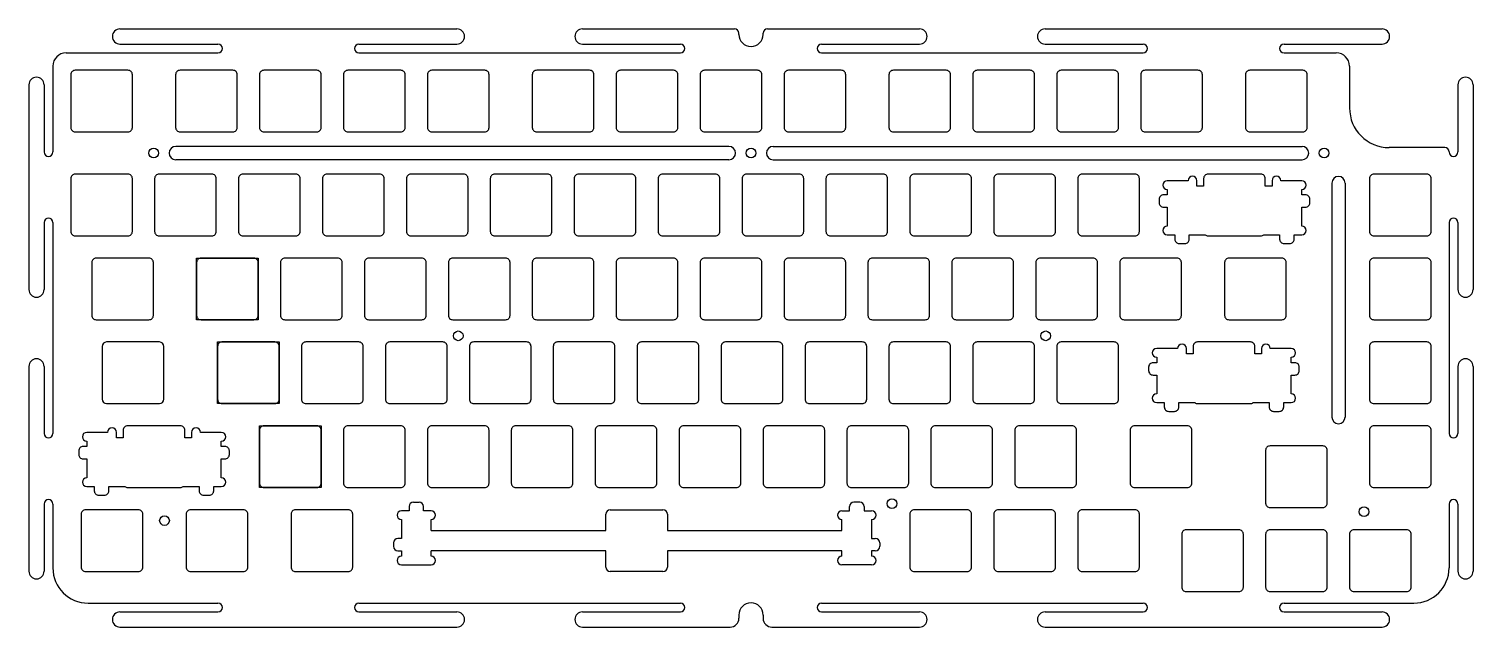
# Model space of a CAD drawing. Header units: millimetres. Extents: x 83 to 411, y 101 to 237.
import ezdxf

# ---------------------------------------------------------------- set-up
doc = ezdxf.new("R2010")
doc.units = ezdxf.units.MM

msp = doc.modelspace()

# ---------------------------------------------------------------- linework, layer by layer
for p, q in [((103.84, 236.58), (180.34, 236.58)), ((208.84, 236.58), (243.34, 236.58)), ((250.84, 236.58), (285.34, 236.58)), ((313.84, 236.58), (390.34, 236.58)), ((103.84, 233.13), (126.09, 233.13)), ((158.09, 233.13), (180.34, 233.13)), ((208.84, 233.13), (231.09, 233.13)), ((244.34, 235.33), (244.34, 235.58)), ((249.84, 235.33), (249.84, 235.58)), ((263.09, 233.13), (285.34, 233.13)), ((313.84, 233.13), (336.09, 233.13)), ((368.09, 233.13), (390.34, 233.13)), ((91.61, 231.13), (126.09, 231.13)), ((158.09, 231.13), (231.09, 231.13)), ((263.09, 231.13), (336.09, 231.13)), ((368.09, 231.13), (379.96, 231.13)), ((88.61, 228.13), (88.61, 208.63)), ((382.96, 228.13), (382.96, 218.63)), ((83.16, 223.88), (83.16, 177.38)), ((86.61, 223.88), (86.61, 208.63)), ((407.56, 223.88), (407.56, 208.63)), ((411.01, 223.88), (411.01, 177.38)), ((242.09, 209.88), (116.49, 209.88)), ((252.09, 209.88), (372.19, 209.88)), ((242.09, 206.88), (116.49, 206.88)), ((252.09, 206.88), (372.19, 206.88)), ((404.56, 209.63), (391.96, 209.63)), ((405.56, 208.63), (405.56, 208.63)), ((378.94, 201.58), (378.94, 148.43)), ((381.94, 201.58), (381.94, 148.43)), ((86.61, 192.63), (86.61, 177.38)), ((88.61, 192.63), (88.61, 144.68)), ((405.56, 192.63), (405.56, 144.68)), ((407.56, 192.63), (407.56, 177.38)), ((99.81, 164.48), (99.81, 152.48)), ((112.81, 165.48), (100.81, 165.48)), ((113.81, 152.48), (113.81, 164.48)), ((83.16, 159.93), (83.16, 113.43)), ((86.61, 159.93), (86.61, 144.68)), ((407.56, 159.93), (407.56, 144.68)), ((411.01, 159.93), (411.01, 113.43)), ((100.81, 151.48), (112.81, 151.48)), ((86.61, 128.68), (86.61, 113.43)), ((88.61, 128.68), (88.61, 114.18)), ((170.46, 129.13), (171.76, 129.13)), ((271.76, 129.13), (270.46, 129.13)), ((405.56, 128.68), (405.56, 114.18)), ((407.56, 128.68), (407.56, 113.43)), ((214.11, 122.68), (214.11, 126.38)), ((215.11, 127.38), (227.11, 127.38)), ((228.11, 126.38), (228.11, 122.68)), ((174.48, 122.68), (214.11, 122.68)), ((228.11, 122.68), (267.73, 122.68)), ((165.91, 119.88), (165.91, 119.08)), ((214.11, 118.08), (174.48, 118.08)), ((214.11, 114.38), (214.11, 118.08)), ((267.73, 118.08), (228.11, 118.08)), ((228.11, 118.08), (228.11, 114.38)), ((276.31, 119.88), (276.31, 119.08)), ((227.11, 113.38), (215.11, 113.38)), ((96.61, 106.18), (126.09, 106.18)), ((158.09, 106.18), (231.09, 106.18)), ((263.09, 106.18), (336.09, 106.18)), ((368.09, 106.18), (397.56, 106.18)), ((103.84, 104.18), (126.09, 104.18)), ((158.09, 104.18), (180.34, 104.18)), ((208.84, 104.18), (231.09, 104.18)), ((244.34, 103.48), (244.34, 102.73)), ((249.84, 103.48), (249.84, 102.73)), ((263.09, 104.18), (285.34, 104.18)), ((313.84, 104.18), (336.09, 104.18)), ((368.09, 104.18), (390.34, 104.18)), ((103.84, 100.73), (180.34, 100.73)), ((208.84, 100.73), (242.34, 100.73)), ((251.84, 100.73), (285.34, 100.73)), ((313.84, 100.73), (390.34, 100.73))]:
    msp.add_line(p, q)
at = {"color": 0}
for p, q in [((169.46, 128.13), (169.46, 127.15)), ((172.76, 127.15), (172.76, 128.13)), ((269.46, 127.15), (269.46, 128.13)), ((272.76, 128.13), (272.76, 127.15)), ((169.46, 127.15), (167.73, 127.15)), ((167.73, 125.15), (167.73, 120.88)), ((174.48, 127.15), (172.76, 127.15)), ((174.48, 122.68), (174.48, 125.15)), ((267.73, 127.15), (269.46, 127.15)), ((267.73, 122.68), (267.73, 125.15)), ((272.76, 127.15), (274.48, 127.15)), ((274.48, 125.15), (274.48, 120.88)), ((167.73, 120.88), (166.91, 120.88)), ((166.91, 118.08), (167.73, 118.08)), ((167.73, 118.08), (167.73, 116.85)), ((174.48, 116.85), (174.48, 118.08)), ((267.73, 116.85), (267.73, 118.08)), ((274.48, 120.88), (275.31, 120.88)), ((275.31, 118.08), (274.48, 118.08)), ((274.48, 118.08), (274.48, 116.85)), ((167.73, 114.85), (174.48, 114.85)), ((274.48, 114.85), (267.73, 114.85))]:
    msp.add_line(p, q, dxfattribs=at)
for points in [[(92.66, 226.18), (92.66, 214.18, 0.414214), (93.66, 213.18), (105.66, 213.18, 0.414214), (106.66, 214.18), (106.66, 226.18, 0.414214), (105.66, 227.18), (93.66, 227.18, 0.414214)], [(116.48, 226.18), (116.48, 214.18, 0.414214), (117.48, 213.18), (129.48, 213.18, 0.414214), (130.48, 214.18), (130.48, 226.18, 0.414214), (129.48, 227.18), (117.48, 227.18, 0.414214)], [(135.53, 226.18), (135.53, 214.18, 0.414214), (136.53, 213.18), (148.53, 213.18, 0.414214), (149.53, 214.18), (149.53, 226.18, 0.414214), (148.53, 227.18), (136.53, 227.18, 0.414214)], [(154.58, 226.18), (154.58, 214.18, 0.414214), (155.58, 213.18), (167.58, 213.18, 0.414214), (168.58, 214.18), (168.58, 226.18, 0.414214), (167.58, 227.18), (155.58, 227.18, 0.414214)], [(173.63, 226.18), (173.63, 214.18, 0.414214), (174.63, 213.18), (186.63, 213.18, 0.414214), (187.63, 214.18), (187.63, 226.18, 0.414214), (186.63, 227.18), (174.63, 227.18, 0.414214)], [(197.44, 226.18), (197.44, 214.18, 0.414214), (198.44, 213.18), (210.44, 213.18, 0.414214), (211.44, 214.18), (211.44, 226.18, 0.414214), (210.44, 227.18), (198.44, 227.18, 0.414214)], [(216.49, 226.18), (216.49, 214.18, 0.414214), (217.49, 213.18), (229.49, 213.18, 0.414214), (230.49, 214.18), (230.49, 226.18, 0.414214), (229.49, 227.18), (217.49, 227.18, 0.414214)], [(235.54, 226.18), (235.54, 214.18, 0.414214), (236.54, 213.18), (248.54, 213.18, 0.414214), (249.54, 214.18), (249.54, 226.18, 0.414214), (248.54, 227.18), (236.54, 227.18, 0.414214)], [(254.59, 226.18), (254.59, 214.18, 0.414214), (255.59, 213.18), (267.59, 213.18, 0.414214), (268.59, 214.18), (268.59, 226.18, 0.414214), (267.59, 227.18), (255.59, 227.18, 0.414214)], [(278.4, 226.18), (278.4, 214.18, 0.414214), (279.4, 213.18), (291.4, 213.18, 0.414214), (292.4, 214.18), (292.4, 226.18, 0.414214), (291.4, 227.18), (279.4, 227.18, 0.414214)], [(297.45, 226.18), (297.45, 214.18, 0.414214), (298.45, 213.18), (310.45, 213.18, 0.414214), (311.45, 214.18), (311.45, 226.18, 0.414214), (310.45, 227.18), (298.45, 227.18, 0.414214)], [(316.5, 226.18), (316.5, 214.18, 0.414214), (317.5, 213.18), (329.5, 213.18, 0.414214), (330.5, 214.18), (330.5, 226.18, 0.414214), (329.5, 227.18), (317.5, 227.18, 0.414214)], [(335.55, 226.18), (335.55, 214.18, 0.414214), (336.55, 213.18), (348.55, 213.18, 0.414214), (349.55, 214.18), (349.55, 226.18, 0.414214), (348.55, 227.18), (336.55, 227.18, 0.414214)], [(359.36, 226.18), (359.36, 214.18, 0.414214), (360.36, 213.18), (372.36, 213.18, 0.414214), (373.36, 214.18), (373.36, 226.18, 0.414214), (372.36, 227.18), (360.36, 227.18, 0.414214)], [(92.66, 202.58), (92.66, 190.58, 0.414214), (93.66, 189.58), (105.66, 189.58, 0.414214), (106.66, 190.58), (106.66, 202.58, 0.414214), (105.66, 203.58), (93.66, 203.58, 0.414214)], [(111.71, 202.58), (111.71, 190.58, 0.414214), (112.71, 189.58), (124.71, 189.58, 0.414214), (125.71, 190.58), (125.71, 202.58, 0.414214), (124.71, 203.58), (112.71, 203.58, 0.414214)], [(130.76, 202.58), (130.76, 190.58, 0.414214), (131.76, 189.58), (143.76, 189.58, 0.414214), (144.76, 190.58), (144.76, 202.58, 0.414214), (143.76, 203.58), (131.76, 203.58, 0.414214)], [(149.81, 202.58), (149.81, 190.58, 0.414214), (150.81, 189.58), (162.81, 189.58, 0.414214), (163.81, 190.58), (163.81, 202.58, 0.414214), (162.81, 203.58), (150.81, 203.58, 0.414214)], [(168.86, 202.58), (168.86, 190.58, 0.414214), (169.86, 189.58), (181.86, 189.58, 0.414214), (182.86, 190.58), (182.86, 202.58, 0.414214), (181.86, 203.58), (169.86, 203.58, 0.414214)], [(187.91, 202.58), (187.91, 190.58, 0.414214), (188.91, 189.58), (200.91, 189.58, 0.414214), (201.91, 190.58), (201.91, 202.58, 0.414214), (200.91, 203.58), (188.91, 203.58, 0.414214)], [(206.96, 202.58), (206.96, 190.58, 0.414214), (207.96, 189.58), (219.96, 189.58, 0.414214), (220.96, 190.58), (220.96, 202.58, 0.414214), (219.96, 203.58), (207.96, 203.58, 0.414214)], [(226.01, 202.58), (226.01, 190.58, 0.414214), (227.01, 189.58), (239.01, 189.58, 0.414214), (240.01, 190.58), (240.01, 202.58, 0.414214), (239.01, 203.58), (227.01, 203.58, 0.414214)], [(245.06, 202.58), (245.06, 190.58, 0.414214), (246.06, 189.58), (258.06, 189.58, 0.414214), (259.06, 190.58), (259.06, 202.58, 0.414214), (258.06, 203.58), (246.06, 203.58, 0.414214)], [(264.11, 202.58), (264.11, 190.58, 0.414214), (265.11, 189.58), (277.11, 189.58, 0.414214), (278.11, 190.58), (278.11, 202.58, 0.414214), (277.11, 203.58), (265.11, 203.58, 0.414214)], [(283.16, 202.58), (283.16, 190.58, 0.414214), (284.16, 189.58), (296.16, 189.58, 0.414214), (297.16, 190.58), (297.16, 202.58, 0.414214), (296.16, 203.58), (284.16, 203.58, 0.414214)], [(302.21, 202.58), (302.21, 190.58, 0.414214), (303.21, 189.58), (315.21, 189.58, 0.414214), (316.21, 190.58), (316.21, 202.58, 0.414214), (315.21, 203.58), (303.21, 203.58, 0.414214)], [(321.26, 202.58), (321.26, 190.58, 0.414214), (322.26, 189.58), (334.26, 189.58, 0.414214), (335.26, 190.58), (335.26, 202.58, 0.414214), (334.26, 203.58), (322.26, 203.58, 0.414214)], [(387.51, 202.58), (387.51, 190.58, 0.414214), (388.51, 189.58), (400.51, 189.58, 0.414214), (401.51, 190.58), (401.51, 202.58, 0.414214), (400.51, 203.58), (388.51, 203.58, 0.414214)], [(97.43, 183.53), (97.43, 171.53, 0.414214), (98.43, 170.53), (110.43, 170.53, 0.414214), (111.43, 171.53), (111.43, 183.53, 0.414214), (110.43, 184.53), (98.43, 184.53, 0.414214)], [(121.24, 183.53), (121.24, 171.53, 0.414214), (122.24, 170.53), (134.24, 170.53, 0.414214), (135.24, 171.53), (135.24, 183.53, 0.414214), (134.24, 184.53), (122.24, 184.53, 0.414214)], [(140.29, 183.53), (140.29, 171.53, 0.414214), (141.29, 170.53), (153.29, 170.53, 0.414214), (154.29, 171.53), (154.29, 183.53, 0.414214), (153.29, 184.53), (141.29, 184.53, 0.414214)], [(159.34, 183.53), (159.34, 171.53, 0.414214), (160.34, 170.53), (172.34, 170.53, 0.414214), (173.34, 171.53), (173.34, 183.53, 0.414214), (172.34, 184.53), (160.34, 184.53, 0.414214)], [(178.39, 183.53), (178.39, 171.53, 0.414214), (179.39, 170.53), (191.39, 170.53, 0.414214), (192.39, 171.53), (192.39, 183.53, 0.414214), (191.39, 184.53), (179.39, 184.53, 0.414214)], [(197.44, 183.53), (197.44, 171.53, 0.414214), (198.44, 170.53), (210.44, 170.53, 0.414214), (211.44, 171.53), (211.44, 183.53, 0.414214), (210.44, 184.53), (198.44, 184.53, 0.414214)], [(216.49, 183.53), (216.49, 171.53, 0.414214), (217.49, 170.53), (229.49, 170.53, 0.414214), (230.49, 171.53), (230.49, 183.53, 0.414214), (229.49, 184.53), (217.49, 184.53, 0.414214)], [(235.54, 183.53), (235.54, 171.53, 0.414214), (236.54, 170.53), (248.54, 170.53, 0.414214), (249.54, 171.53), (249.54, 183.53, 0.414214), (248.54, 184.53), (236.54, 184.53, 0.414214)], [(254.59, 183.53), (254.59, 171.53, 0.414214), (255.59, 170.53), (267.59, 170.53, 0.414214), (268.59, 171.53), (268.59, 183.53, 0.414214), (267.59, 184.53), (255.59, 184.53, 0.414214)], [(273.64, 183.53), (273.64, 171.53, 0.414214), (274.64, 170.53), (286.64, 170.53, 0.414214), (287.64, 171.53), (287.64, 183.53, 0.414214), (286.64, 184.53), (274.64, 184.53, 0.414214)], [(292.69, 183.53), (292.69, 171.53, 0.414214), (293.69, 170.53), (305.69, 170.53, 0.414214), (306.69, 171.53), (306.69, 183.53, 0.414214), (305.69, 184.53), (293.69, 184.53, 0.414214)], [(311.74, 183.53), (311.74, 171.53, 0.414214), (312.74, 170.53), (324.74, 170.53, 0.414214), (325.74, 171.53), (325.74, 183.53, 0.414214), (324.74, 184.53), (312.74, 184.53, 0.414214)], [(330.79, 183.53), (330.79, 171.53, 0.414214), (331.79, 170.53), (343.79, 170.53, 0.414214), (344.79, 171.53), (344.79, 183.53, 0.414214), (343.79, 184.53), (331.79, 184.53, 0.414214)], [(354.6, 183.53), (354.6, 171.53, 0.414214), (355.6, 170.53), (367.6, 170.53, 0.414214), (368.6, 171.53), (368.6, 183.53, 0.414214), (367.6, 184.53), (355.6, 184.53, 0.414214)], [(387.51, 183.53), (387.51, 171.53, 0.414214), (388.51, 170.53), (400.51, 170.53, 0.414214), (401.51, 171.53), (401.51, 183.53, 0.414214), (400.51, 184.53), (388.51, 184.53, 0.414214)], [(126, 164.48), (126, 152.48, 0.414214), (127, 151.48), (139, 151.48, 0.414214), (140, 152.48), (140, 164.48, 0.414214), (139, 165.48), (127, 165.48, 0.414214)], [(145.05, 164.48), (145.05, 152.48, 0.414214), (146.05, 151.48), (158.05, 151.48, 0.414214), (159.05, 152.48), (159.05, 164.48, 0.414214), (158.05, 165.48), (146.05, 165.48, 0.414214)], [(164.1, 164.48), (164.1, 152.48, 0.414214), (165.1, 151.48), (177.1, 151.48, 0.414214), (178.1, 152.48), (178.1, 164.48, 0.414214), (177.1, 165.48), (165.1, 165.48, 0.414214)], [(183.15, 164.48), (183.15, 152.48, 0.414214), (184.15, 151.48), (196.15, 151.48, 0.414214), (197.15, 152.48), (197.15, 164.48, 0.414214), (196.15, 165.48), (184.15, 165.48, 0.414214)], [(202.2, 164.48), (202.2, 152.48, 0.414214), (203.2, 151.48), (215.2, 151.48, 0.414214), (216.2, 152.48), (216.2, 164.48, 0.414214), (215.2, 165.48), (203.2, 165.48, 0.414214)], [(221.25, 164.48), (221.25, 152.48, 0.414214), (222.25, 151.48), (234.25, 151.48, 0.414214), (235.25, 152.48), (235.25, 164.48, 0.414214), (234.25, 165.48), (222.25, 165.48, 0.414214)], [(240.3, 164.48), (240.3, 152.48, 0.414214), (241.3, 151.48), (253.3, 151.48, 0.414214), (254.3, 152.48), (254.3, 164.48, 0.414214), (253.3, 165.48), (241.3, 165.48, 0.414214)], [(259.35, 164.48), (259.35, 152.48, 0.414214), (260.35, 151.48), (272.35, 151.48, 0.414214), (273.35, 152.48), (273.35, 164.48, 0.414214), (272.35, 165.48), (260.35, 165.48, 0.414214)], [(278.4, 164.48), (278.4, 152.48, 0.414214), (279.4, 151.48), (291.4, 151.48, 0.414214), (292.4, 152.48), (292.4, 164.48, 0.414214), (291.4, 165.48), (279.4, 165.48, 0.414214)], [(297.45, 164.48), (297.45, 152.48, 0.414214), (298.45, 151.48), (310.45, 151.48, 0.414214), (311.45, 152.48), (311.45, 164.48, 0.414214), (310.45, 165.48), (298.45, 165.48, 0.414214)], [(316.5, 164.48), (316.5, 152.48, 0.414214), (317.5, 151.48), (329.5, 151.48, 0.414214), (330.5, 152.48), (330.5, 164.48, 0.414214), (329.5, 165.48), (317.5, 165.48, 0.414214)], [(387.51, 164.48), (387.51, 152.48, 0.414214), (388.51, 151.48), (400.51, 151.48, 0.414214), (401.51, 152.48), (401.51, 164.48, 0.414214), (400.51, 165.48), (388.51, 165.48, 0.414214)], [(135.53, 145.43), (135.53, 133.43, 0.414214), (136.53, 132.43), (148.53, 132.43, 0.414214), (149.53, 133.43), (149.53, 145.43, 0.414214), (148.53, 146.43), (136.53, 146.43, 0.414214)], [(154.58, 145.43), (154.58, 133.43, 0.414214), (155.58, 132.43), (167.58, 132.43, 0.414214), (168.58, 133.43), (168.58, 145.43, 0.414214), (167.58, 146.43), (155.58, 146.43, 0.414214)], [(173.63, 145.43), (173.63, 133.43, 0.414214), (174.63, 132.43), (186.63, 132.43, 0.414214), (187.63, 133.43), (187.63, 145.43, 0.414214), (186.63, 146.43), (174.63, 146.43, 0.414214)], [(192.68, 145.43), (192.68, 133.43, 0.414214), (193.68, 132.43), (205.68, 132.43, 0.414214), (206.68, 133.43), (206.68, 145.43, 0.414214), (205.68, 146.43), (193.68, 146.43, 0.414214)], [(211.73, 145.43), (211.73, 133.43, 0.414214), (212.73, 132.43), (224.73, 132.43, 0.414214), (225.73, 133.43), (225.73, 145.43, 0.414214), (224.73, 146.43), (212.73, 146.43, 0.414214)], [(230.78, 145.43), (230.78, 133.43, 0.414214), (231.78, 132.43), (243.78, 132.43, 0.414214), (244.78, 133.43), (244.78, 145.43, 0.414214), (243.78, 146.43), (231.78, 146.43, 0.414214)], [(249.83, 145.43), (249.83, 133.43, 0.414214), (250.83, 132.43), (262.83, 132.43, 0.414214), (263.83, 133.43), (263.83, 145.43, 0.414214), (262.83, 146.43), (250.83, 146.43, 0.414214)], [(268.88, 145.43), (268.88, 133.43, 0.414214), (269.88, 132.43), (281.88, 132.43, 0.414214), (282.88, 133.43), (282.88, 145.43, 0.414214), (281.88, 146.43), (269.88, 146.43, 0.414214)], [(287.93, 145.43), (287.93, 133.43, 0.414214), (288.93, 132.43), (300.93, 132.43, 0.414214), (301.93, 133.43), (301.93, 145.43, 0.414214), (300.93, 146.43), (288.93, 146.43, 0.414214)], [(306.98, 145.43), (306.98, 133.43, 0.414214), (307.98, 132.43), (319.98, 132.43, 0.414214), (320.98, 133.43), (320.98, 145.43, 0.414214), (319.98, 146.43), (307.98, 146.43, 0.414214)], [(333.17, 145.43), (333.17, 133.43, 0.414214), (334.17, 132.43), (346.17, 132.43, 0.414214), (347.17, 133.43), (347.17, 145.43, 0.414214), (346.17, 146.43), (334.17, 146.43, 0.414214)], [(387.51, 145.43), (387.51, 133.43, 0.414214), (388.51, 132.43), (400.51, 132.43, 0.414214), (401.51, 133.43), (401.51, 145.43, 0.414214), (400.51, 146.43), (388.51, 146.43, 0.414214)], [(363.91, 140.88), (363.91, 128.88, 0.414214), (364.91, 127.88), (376.91, 127.88, 0.414214), (377.91, 128.88), (377.91, 140.88, 0.414214), (376.91, 141.88), (364.91, 141.88, 0.414214)], [(95.04, 126.38), (95.04, 114.38, 0.414214), (96.04, 113.38), (108.04, 113.38, 0.414214), (109.04, 114.38), (109.04, 126.38, 0.414214), (108.04, 127.38), (96.04, 127.38, 0.414214)], [(118.86, 126.38), (118.86, 114.38, 0.414214), (119.86, 113.38), (131.86, 113.38, 0.414214), (132.86, 114.38), (132.86, 126.38, 0.414214), (131.86, 127.38), (119.86, 127.38, 0.414214)], [(142.67, 126.38), (142.67, 114.38, 0.414214), (143.67, 113.38), (155.67, 113.38, 0.414214), (156.67, 114.38), (156.67, 126.38, 0.414214), (155.67, 127.38), (143.67, 127.38, 0.414214)], [(283.16, 126.38), (283.16, 114.38, 0.414214), (284.16, 113.38), (296.16, 113.38, 0.414214), (297.16, 114.38), (297.16, 126.38, 0.414214), (296.16, 127.38), (284.16, 127.38, 0.414214)], [(302.21, 126.38), (302.21, 114.38, 0.414214), (303.21, 113.38), (315.21, 113.38, 0.414214), (316.21, 114.38), (316.21, 126.38, 0.414214), (315.21, 127.38), (303.21, 127.38, 0.414214)], [(321.26, 126.38), (321.26, 114.38, 0.414214), (322.26, 113.38), (334.26, 113.38, 0.414214), (335.26, 114.38), (335.26, 126.38, 0.414214), (334.26, 127.38), (322.26, 127.38, 0.414214)], [(344.86, 121.83), (344.86, 109.83, 0.414214), (345.86, 108.83), (357.86, 108.83, 0.414214), (358.86, 109.83), (358.86, 121.83, 0.414214), (357.86, 122.83), (345.86, 122.83, 0.414214)], [(363.91, 121.83), (363.91, 109.83, 0.414214), (364.91, 108.83), (376.91, 108.83, 0.414214), (377.91, 109.83), (377.91, 121.83, 0.414214), (376.91, 122.83), (364.91, 122.83, 0.414214)], [(382.96, 121.83), (382.96, 109.83, 0.414214), (383.96, 108.83), (395.96, 108.83, 0.414214), (396.96, 109.83), (396.96, 121.83, 0.414214), (395.96, 122.83), (383.96, 122.83, 0.414214)]]:
    msp.add_lwpolyline(points, format="xyb", close=True)
for points in [[(372.11, 198.88), (372.11, 200.11, 1), (372.11, 202.11), (367.36, 202.11, 1), (365.36, 202.11), (365.36, 200.88), (363.84, 200.88), (363.84, 202.58, 0.414214), (362.84, 203.58), (350.84, 203.58, 0.414214), (349.84, 202.58), (349.84, 200.88), (348.31, 200.88), (348.31, 202.11, 1), (346.31, 202.11)], [(346.31, 202.11), (341.56, 202.11, 1), (341.56, 200.11), (341.56, 198.88), (340.74, 198.88, 0.414214), (339.74, 197.88), (339.74, 197.08, 0.414214), (340.74, 196.08), (341.56, 196.08), (341.56, 191.81, 1), (341.56, 189.81), (343.29, 189.81), (343.29, 188.83, 0.414214), (344.29, 187.83), (345.59, 187.83, 0.414214), (346.59, 188.83), (346.59, 189.81), (350.2, 189.81)], [(350.2, 189.81, 0.174331), (350.84, 189.58), (362.84, 189.58, 0.174331), (363.48, 189.81), (367.09, 189.81), (367.09, 188.83, 0.414214), (368.09, 187.83), (369.39, 187.83, 0.414214), (370.39, 188.83), (370.39, 189.81), (372.11, 189.81, 1), (372.11, 191.81), (372.11, 196.08), (372.94, 196.08, 0.414214), (373.94, 197.08), (373.94, 197.88, 0.414214), (372.94, 198.88), (372.11, 198.88)], [(343.93, 164.01), (339.18, 164.01, 1), (339.18, 162.01), (339.18, 160.78), (338.36, 160.78, 0.414214), (337.36, 159.78), (337.36, 158.98, 0.414214), (338.36, 157.98), (339.18, 157.98), (339.18, 153.71, 1), (339.18, 151.71), (340.91, 151.71), (340.91, 150.73, 0.414214), (341.91, 149.73), (343.21, 149.73, 0.414214), (344.21, 150.73), (344.21, 151.71), (347.82, 151.71)], [(369.73, 160.78), (369.73, 162.01, 1), (369.73, 164.01), (364.98, 164.01, 1), (362.98, 164.01), (362.98, 162.78), (361.46, 162.78), (361.46, 164.48, 0.414214), (360.46, 165.48), (348.46, 165.48, 0.414214), (347.46, 164.48), (347.46, 162.78), (345.93, 162.78), (345.93, 164.01, 1), (343.93, 164.01)], [(347.82, 151.71, 0.174331), (348.46, 151.48), (360.46, 151.48, 0.174331), (361.09, 151.71), (364.71, 151.71), (364.71, 150.73, 0.414214), (365.71, 149.73), (367.01, 149.73, 0.414214), (368.01, 150.73), (368.01, 151.71), (369.73, 151.71, 1), (369.73, 153.71), (369.73, 157.98), (370.56, 157.98, 0.414214), (371.56, 158.98), (371.56, 159.78, 0.414214), (370.56, 160.78), (369.73, 160.78)], [(101.04, 144.96), (96.3, 144.96, 1), (96.3, 142.96), (96.3, 141.73), (95.47, 141.73, 0.414214), (94.47, 140.73), (94.47, 139.93, 0.414214), (95.47, 138.93), (96.3, 138.93), (96.3, 134.66, 1), (96.3, 132.66), (98.02, 132.66), (98.02, 131.68, 0.414214), (99.02, 130.68), (100.32, 130.68, 0.414214), (101.32, 131.68), (101.32, 132.66), (104.93, 132.66)], [(126.84, 141.73), (126.84, 142.96, 1), (126.84, 144.96), (122.1, 144.96, 1), (120.1, 144.96), (120.1, 143.73), (118.57, 143.73), (118.57, 145.43, 0.414214), (117.57, 146.43), (105.57, 146.43, 0.414214), (104.57, 145.43), (104.57, 143.73), (103.04, 143.73), (103.04, 144.96, 1), (101.04, 144.96)], [(104.93, 132.66, 0.174331), (105.57, 132.43), (117.57, 132.43, 0.174331), (118.21, 132.66), (121.82, 132.66), (121.82, 131.68, 0.414214), (122.82, 130.68), (124.12, 130.68, 0.414214), (125.12, 131.68), (125.12, 132.66), (126.84, 132.66, 1), (126.84, 134.66), (126.84, 138.93), (127.67, 138.93, 0.414214), (128.67, 139.93), (128.67, 140.73, 0.414214), (127.67, 141.73), (126.84, 141.73)]]:
    msp.add_lwpolyline(points, format="xyb")
for points in [[(135.24, 184.53), (135.24, 170.53), (121.24, 170.53), (121.24, 184.53)], [(140, 165.48), (140, 151.48), (126, 151.48), (126, 165.48)], [(149.53, 146.43), (149.53, 132.43), (135.53, 132.43), (135.53, 146.43)]]:
    msp.add_lwpolyline(points, close=True)
for centre in [(111.49, 208.38), (247.09, 208.38), (377.19, 208.38), (180.63, 166.88), (313.98, 166.88), (279.08, 128.78), (386.26, 126.93), (113.95, 124.93)]:
    msp.add_circle(centre, 1.1)
for centre, radius, start, end in [((103.84, 234.86), 1.72, 90, 270), ((180.34, 234.86), 1.72, 270, 90), ((208.84, 234.86), 1.72, 90, 270), ((243.34, 235.58), 1, 0, 90), ((250.84, 235.58), 1, 90, 180), ((285.34, 234.86), 1.72, 270, 90), ((313.84, 234.86), 1.72, 90, 270), ((390.34, 234.86), 1.72, 270, 90), ((126.09, 232.13), 1, 270, 90), ((158.09, 232.13), 1, 90, 270), ((231.09, 232.13), 1, 270, 90), ((247.09, 235.33), 2.75, 180, 0), ((263.09, 232.13), 1, 90, 270), ((336.09, 232.13), 1, 270, 90), ((368.09, 232.13), 1, 90, 270), ((91.61, 228.13), 3, 90, 180), ((379.96, 228.13), 3, 0, 90), ((84.89, 223.88), 1.73, 0, 180), ((409.29, 223.88), 1.73, 0, 180), ((391.96, 218.63), 9, 180, 270), ((116.49, 208.38), 1.5, 90, 270), ((242.09, 208.38), 1.5, 270, 90), ((252.09, 208.38), 1.5, 90, 270), ((372.19, 208.38), 1.5, 270, 90), ((87.61, 208.63), 1, 180, 0), ((404.56, 208.63), 1, 0, 90), ((406.56, 208.63), 1, 180, 0), ((380.44, 201.58), 1.5, 0, 180), ((87.61, 192.63), 1, 0, 180), ((406.56, 192.63), 1, 0, 180), ((84.89, 177.38), 1.73, 180, 0), ((409.29, 177.38), 1.73, 180, 0), ((100.81, 164.48), 1, 90, 180), ((112.81, 164.48), 1, 0, 90), ((84.89, 159.93), 1.73, 0, 180), ((409.29, 159.93), 1.73, 0, 180), ((100.81, 152.48), 1, 180, 270), ((112.81, 152.48), 1, 270, 0), ((380.44, 148.43), 1.5, 180, 0), ((87.61, 144.68), 1, 180, 0), ((406.56, 144.68), 1, 180, 0), ((87.61, 128.68), 1, 0, 180), ((170.46, 128.13), 1, 90, 180), ((171.76, 128.13), 1, 0, 90), ((270.46, 128.13), 1, 90, 180), ((271.76, 128.13), 1, 0, 90), ((406.56, 128.68), 1, 0, 180), ((167.73, 126.15), 1, 90, 270), ((174.48, 126.15), 1, 270, 90), ((215.11, 126.38), 1, 90, 180), ((227.11, 126.38), 1, 0, 90), ((267.73, 126.15), 1, 90, 270), ((274.48, 126.15), 1, 270, 90), ((166.91, 119.88), 1, 90, 180), ((166.91, 119.08), 1, 180, 270), ((275.31, 119.88), 1, 0, 90), ((275.31, 119.08), 1, 270, 0), ((167.73, 115.85), 1, 90, 270), ((174.48, 115.85), 1, 270, 90), ((267.73, 115.85), 1, 90, 270), ((274.48, 115.85), 1, 270, 90), ((84.89, 113.43), 1.73, 180, 0), ((96.61, 114.18), 8, 180, 270), ((215.11, 114.38), 1, 180, 270), ((227.11, 114.38), 1, 270, 0), ((397.56, 114.18), 8, 270, 0), ((409.29, 113.43), 1.73, 180, 0), ((126.09, 105.18), 1, 270, 90), ((158.09, 105.18), 1, 90, 270), ((231.09, 105.18), 1, 270, 90), ((247.09, 103.48), 2.75, 0, 180), ((263.09, 105.18), 1, 90, 270), ((336.09, 105.18), 1, 270, 90), ((368.09, 105.18), 1, 90, 270), ((103.84, 102.46), 1.72, 90, 270), ((180.34, 102.46), 1.72, 270, 90), ((208.84, 102.46), 1.72, 90, 270), ((242.34, 102.73), 2, 270, 0), ((251.84, 102.73), 2, 180, 270), ((285.34, 102.46), 1.72, 270, 90), ((313.84, 102.46), 1.72, 90, 270), ((390.34, 102.46), 1.72, 270, 90)]:
    msp.add_arc(centre, radius, start, end)

doc.saveas('drawing.dxf')
